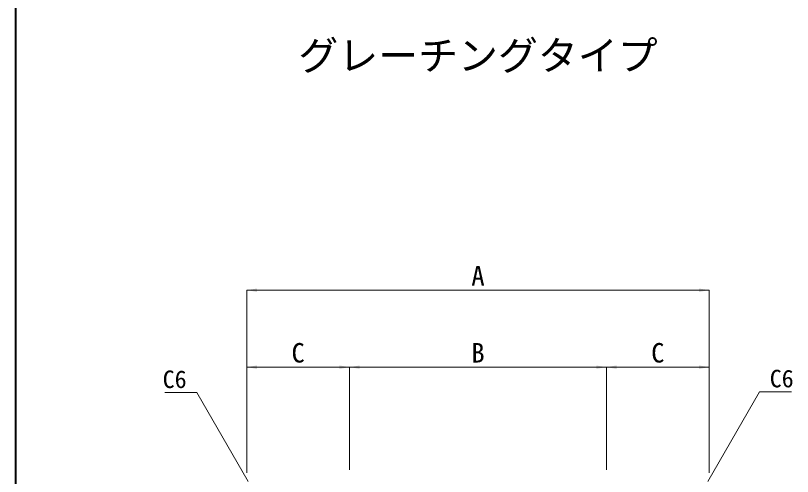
# Model space of a CAD drawing. Units: millimetres at full size; details may follow other scales. Extents: x 77366 to 106166, y -28085 to 6898.
# Drawn here: x 102366 to 103878, y 4015 to 4913 of the extents above; entities that cross this region are included whole.
import ezdxf
from ezdxf.enums import TextEntityAlignment as Align

# ---------------------------------------------------------------- set-up
doc = ezdxf.new("R2010")
doc.units = ezdxf.units.MM
doc.header["$LTSCALE"] = 50
for name, color, linetype, lineweight in [('図枠', 7, 'Continuous', 5), ('寸法線', 7, 'Continuous', 13), ('引出線', 4, 'Continuous', 13)]:
    doc.layers.add(name, color=color, linetype=linetype, lineweight=lineweight)
doc.styles.add('ＭＳ ゴシック', font='')
doc.styles.get('ＭＳ ゴシック').set_extended_font_data('MS Gothic')

# ---------------------------------------------------------------- blocks, each defined once
blk = doc.blocks.new('filled_arrow')
at = {"color": 0, "linetype": 'Continuous', "lineweight": -2}
blk.add_solid([(7.5, 1.25), (0, 0), (7.5, -1.25)], dxfattribs=at)

msp = doc.modelspace()

# ---------------------------------------------------------------- linework, layer by layer
at = {"layer": '図枠', "lineweight": 40}
msp.add_line((102365.8, 5414.64), (102365.8, -125.36), dxfattribs=at)
at = {"layer": '寸法線'}
for p, q in [((102815.8, 4378.06), (103715.8, 4378.06)), ((102815.8, 4022.06), (102815.8, 4378.06)), ((103715.8, 4022.06), (103715.8, 4378.06)), ((102815.8, 4228.06), (103015.8, 4228.06)), ((102815.8, 4022.06), (102815.8, 4228.06)), ((103015.8, 4028.06), (103015.8, 4228.06)), ((103015.8, 4228.06), (103515.8, 4228.06)), ((103015.8, 4028.06), (103015.8, 4228.06)), ((103515.8, 4028.06), (103515.8, 4228.06)), ((103515.8, 4228.06), (103715.8, 4228.06)), ((103515.8, 4028.06), (103515.8, 4228.06)), ((103715.8, 4022.06), (103715.8, 4228.06))]:
    msp.add_line(p, q, dxfattribs=at)
at = {"layer": '引出線'}
for points in [[(102818.8, 4005.06), (102718.73, 4178.38), (102656.34, 4178.38)], [(103712.8, 4005.06), (103813.65, 4179.74), (103876.04, 4179.74)]]:
    msp.add_lwpolyline(points, dxfattribs=at)

# ---------------------------------------------------------------- block references
at = {"layer": '寸法線', "xscale": 2.67, "yscale": 2.67}
for p in [(102815.8, 4378.06), (102815.8, 4228.06), (103015.8, 4228.06), (103515.8, 4228.06)]:
    msp.add_blockref('filled_arrow', p, dxfattribs=at)
at = {"layer": '寸法線', "xscale": 2.67, "yscale": 2.67, "rotation": 180}
for p in [(103715.8, 4378.06), (103015.8, 4228.06), (103515.8, 4228.06), (103715.8, 4228.06)]:
    msp.add_blockref('filled_arrow', p, dxfattribs=at)

# ---------------------------------------------------------------- texts
at = {"layer": '図枠', "style": 'ＭＳ ゴシック'}
msp.add_text('グレーチングタイプ', height=56.96, dxfattribs=at).set_placement((103265.8, 4835.27), align=Align.MIDDLE_CENTER)
at = {"layer": '寸法線', "style": 'ＭＳ ゴシック'}
for s, p in [('A', (103265.8, 4406.06)), ('C', (102915.8, 4256.06)), ('B', (103265.8, 4256.06)), ('C', (103615.8, 4256.06))]:
    msp.add_text(s, height=37.98, dxfattribs=at).set_placement(p, align=Align.MIDDLE_CENTER)
at = {"layer": '引出線', "style": 'ＭＳ ゴシック'}
msp.add_text('C6', height=34.18, dxfattribs=at).set_placement((102698.73, 4221.58), align=Align.TOP_RIGHT)
msp.add_text('C6', height=34.18, dxfattribs=at).set_placement((103833.65, 4222.94), align=Align.TOP_LEFT)

doc.saveas('drawing.dxf')
